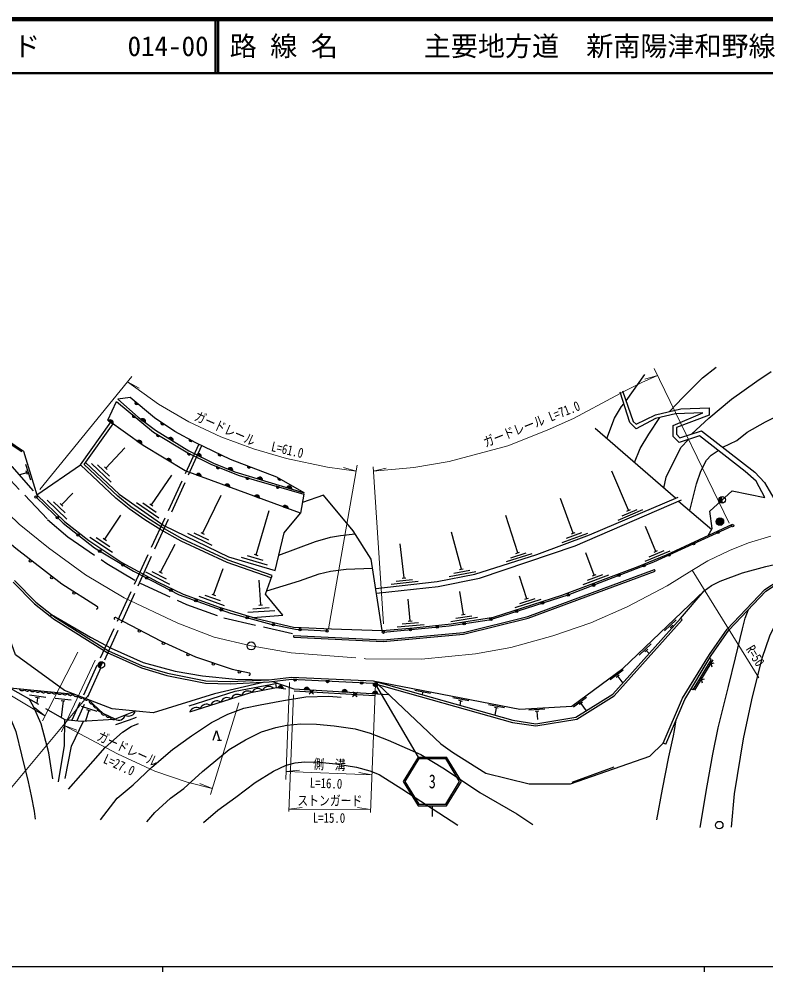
# Model space of a CAD drawing. Units: millimetres at full size, sheet at 1:1000; details may follow other scales. Extents: x 40000 to 680000, y 20000 to 380000.
# Drawn here: x 141476 to 279441, y 204000 to 380000 of the extents above; entities that cross this region are included whole.
import ezdxf
from ezdxf.enums import TextEntityAlignment as Align

# ---------------------------------------------------------------- set-up
doc = ezdxf.new("R2010")
doc.units = ezdxf.units.MM
doc.header["$LTSCALE"] = 1000
doc.linetypes.add('CHAIN', pattern=[18.5, 12, -1.5, 3.5, -1.5])
doc.linetypes.add('DASHED', pattern=[7.5, 6, -1.5])
for name, color, linetype, lineweight in [('M-BGD', 7, 'Continuous', 25), ('M-BMK', 2, 'CHAIN', 13), ('M-BMK-SRVR', 3, 'Continuous', 25), ('M-STR-HTXT', 7, 'Continuous', 13), ('M-STR-STRC', 7, 'Continuous', 25), ('M-TTL', 2, 'Continuous', 140), ('M-TTL-BAND', 7, 'Continuous', 25), ('M-TTL-LINE', 7, 'Continuous', 50)]:
    doc.layers.add(name, color=color, linetype=linetype, lineweight=lineweight)
doc.layers.add('M-TTL-TXT', color=7, linetype='Continuous')
doc.styles.add('ＭＳ ゴシック', font='')
doc.styles.get('ＭＳ ゴシック').set_extended_font_data('MS Gothic')

msp = doc.modelspace()

# ---------------------------------------------------------------- hatches: boundary and pattern name
at = {"layer": 'M-BGD'}
for points in [[(162910, 309296), (163390, 308895, -0.84072)], [(162446, 306895), (162928, 306495, -0.84072)], [(158022, 305814, -0.82183), (158829, 305240)], [(163988, 306058, -0.82183), (164786, 305470)], [(167686, 305521), (168207, 305175, -0.84072)], [(166883, 303339), (167419, 303017, -0.84072)], [(169085, 302572, -0.82183), (169925, 302048)], [(163322, 302038, -0.82183), (164129, 301463)], [(172876, 302394), (173425, 302096, -0.84072)], [(172587, 299902), (173148, 299623, -0.84072)], [(174236, 299537, -0.82183), (175124, 299098)], [(178228, 299740), (178792, 299468, -0.84072)], [(168697, 298676, -0.82183), (169546, 298164)], [(183625, 297461), (184211, 297239, -0.84072)], [(174202, 295828, -0.82183), (175131, 295485)], [(177945, 297342), (178529, 297115, -0.84072)], [(180054, 296908, -0.82183), (180973, 296538)], [(179486, 293879, -0.82183), (180415, 293536)], [(183373, 295352), (183974, 295177, -0.84072)], [(185489, 295124, -0.82183), (186437, 294835)], [(189307, 295278), (189848, 294964, -0.84072)], [(188976, 293716), (189577, 293541, -0.84072)], [(190901, 293473, -0.82183), (191849, 293183)], [(184992, 291847, -0.82183), (185921, 291504)], [(271261, 291791, 0.41421), (270758, 291107, 0.41421), (271441, 290604)], [(190238, 289912, -0.82183), (191168, 289569)], [(271631, 287191, -0.41421), (270931, 286491, -0.41421), (270231, 287191, -1)], [(156930, 261247, 0.41421), (156132, 260959, 0.41421), (156421, 260161)], [(192147, 258056), (192772, 258027, -0.84072)], [(198172, 257769), (198797, 257739, -0.84072)], [(204461, 257470), (205086, 257440, -0.84072)], [(189295, 256512, -0.82183), (190275, 256363)], [(194113, 256172, -0.82183), (195103, 256114)], [(201121, 255763, -0.82183), (202111, 255705)], [(206781, 255433, -0.82183), (207770, 255375)]]:
    msp.add_hatch(color=256, dxfattribs=at).paths.add_polyline_path(points)
at = {"layer": 'M-STR-STRC'}
msp.add_hatch(color=256, dxfattribs=at).paths.add_polyline_path([(207005, 256847, -1), (207680, 257276, -0.41421), (207557, 256724, -0.41421)])

# ---------------------------------------------------------------- linework, layer by layer
at = {"layer": 'M-BGD'}
for p, q in [((253613, 309489), (257092, 314340)), ((163390, 308895), (162910, 309296)), ((162928, 306495), (162446, 306895)), ((158022, 305814), (158829, 305240)), ((163988, 306058), (164786, 305470)), ((168207, 305175), (167686, 305521)), ((167419, 303017), (166883, 303339)), ((262709, 291482), (247921, 304375)), ((141962, 300078), (139476, 301758)), ((163322, 302038), (164129, 301463)), ((169085, 302572), (169925, 302048)), ((173425, 302096), (172876, 302394)), ((157487, 297066), (161035, 300817)), ((173148, 299623), (172587, 299902)), ((174236, 299537), (175124, 299098)), ((178792, 299468), (178228, 299740)), ((143632, 294860), (142755, 297729)), ((144786, 292110), (152838, 297685)), ((154847, 297912), (158479, 294476)), ((155985, 297661), (158165, 295599)), ((168697, 298676), (169546, 298164)), ((184211, 297239), (183625, 297461)), ((142906, 296207), (141533, 295787)), ((143009, 295872), (142804, 296542)), ((157233, 297307), (157742, 296826)), ((165912, 290285), (169710, 295730)), ((174202, 295828), (175131, 295485)), ((178529, 297115), (177945, 297342)), ((180054, 296908), (180973, 296538)), ((254072, 289263), (250996, 296468)), ((183974, 295177), (183373, 295352)), ((185489, 295124), (186437, 294835)), ((189848, 294964), (189307, 295278)), ((149328, 290251), (151404, 292417)), ((179486, 293879), (180415, 293536)), ((189577, 293541), (188976, 293716)), ((190901, 293473), (191849, 293183)), ((146693, 291114), (150303, 287655)), ((147830, 290855), (149996, 288780)), ((149076, 290493), (149581, 290008)), ((163175, 290731), (167276, 287870)), ((164338, 290651), (166799, 288935)), ((165625, 290485), (166199, 290085)), ((175356, 285002), (178789, 292052)), ((184992, 291847), (185921, 291504)), ((243855, 285040), (241469, 291459)), ((263314, 290980), (269431, 285728)), ((271441, 290604), (271261, 291791)), ((185245, 281042), (187658, 289253)), ((190238, 289912), (191168, 289569)), ((252126, 287453), (256725, 289416)), ((252869, 288260), (255628, 289438)), ((253750, 289125), (254394, 289400)), ((157316, 283911), (160267, 288362)), ((233599, 281397), (231415, 288288)), ((175041, 285155), (175671, 284848)), ((223198, 278368), (221378, 285203)), ((242606, 284096), (245418, 285141)), ((243527, 284918), (244183, 285162)), ((259088, 281679), (257182, 286277)), ((154569, 284293), (158736, 281530)), ((155734, 284240), (158234, 282582)), ((157024, 284105), (157607, 283718)), ((172583, 285017), (177079, 282828)), ((173745, 285119), (176442, 283805)), ((241825, 283326), (246512, 285068)), ((167604, 277811), (170291, 283016)), ((212587, 276777), (211852, 283095)), ((257124, 279890), (261742, 281805)), ((257875, 280689), (260646, 281838)), ((258765, 281545), (259412, 281813)), ((182508, 280596), (187305, 279186)), ((183637, 280890), (186515, 280044)), ((184909, 281141), (185581, 280944)), ((231488, 279784), (236254, 281294)), ((232305, 280515), (235165, 281421)), ((233266, 281291), (233933, 281503)), ((247733, 277286), (246196, 281405)), ((177424, 273661), (179169, 278521)), ((221810, 277644), (224756, 278209)), ((222855, 278302), (223542, 278434)), ((258988, 278049), (258884, 278331)), ((164832, 277891), (169275, 275598)), ((165996, 277966), (168662, 276590)), ((167293, 277972), (167915, 277651)), ((186124, 271790), (185821, 276381)), ((211150, 276157), (214129, 276504)), ((212240, 276737), (212935, 276818)), ((220913, 277013), (225823, 277955)), ((235248, 272935), (233896, 277131)), ((245705, 275569), (250390, 277317)), ((246485, 276340), (249296, 277389)), ((247405, 277164), (248061, 277408)), ((210208, 275594), (215175, 276172)), ((174666, 273376), (179372, 271687)), ((175810, 273603), (178634, 272589)), ((177095, 273779), (177754, 273543)), ((213730, 268845), (213382, 272867)), ((223561, 270007), (222871, 274270)), ((233145, 271311), (237904, 272846)), ((233959, 272046), (236814, 272967)), ((234915, 272828), (235582, 273042)), ((263668, 269291), (268041, 274399)), ((184666, 271092), (187660, 271290)), ((185774, 271767), (186473, 271813)), ((147462, 270025), (147216, 269710)), ((183708, 270428), (188697, 270757)), ((221237, 268719), (226173, 269518)), ((222152, 269323), (225114, 269802)), ((223215, 269951), (223906, 270063)), ((263966, 269024), (263668, 269291)), ((211317, 267733), (216299, 268165)), ((212275, 268267), (215264, 268527)), ((213382, 268815), (214079, 268876)), ((262872, 269047), (260703, 266975)), ((262248, 268036), (261741, 267553)), ((261995, 267794), (262166, 267615)), ((192212, 265836), (192227, 266136)), ((258222, 264606), (256053, 262534)), ((257598, 263595), (257092, 263111)), ((257345, 263353), (257862, 262812)), ((156421, 260161), (156930, 261247)), ((269303, 261720), (265939, 256128)), ((266334, 256015), (269700, 261673)), ((268693, 260805), (269852, 261100)), ((269303, 261720), (269006, 261899)), ((269126, 261523), (269419, 260370)), ((253091, 259729), (250676, 257949)), ((252343, 258805), (251780, 258390)), ((189049, 256550), (188918, 257255)), ((192772, 258027), (192147, 258056)), ((198797, 257739), (198172, 257769)), ((205086, 257440), (204461, 257470)), ((252062, 258598), (252975, 257359)), ((266924, 257831), (268083, 258126)), ((267357, 258549), (267650, 257396)), ((151788, 255250), (139860, 256424)), ((189049, 256550), (190759, 256289)), ((189295, 256512), (190275, 256363)), ((192321, 255911), (207108, 255086)), ((194113, 256172), (195103, 256114)), ((195038, 255342), (195924, 256135)), ((195874, 255291), (195077, 256182)), ((201121, 255763), (202111, 255705)), ((203097, 254893), (203983, 255686)), ((203934, 254841), (203136, 255733)), ((206781, 255433), (207770, 255375)), ((217502, 255413), (214556, 255978)), ((216029, 255695), (215934, 255202)), ((265939, 256128), (265642, 256306)), ((146405, 254717), (143436, 255145)), ((145224, 254584), (144531, 254684)), ((144878, 254634), (144731, 253617)), ((151124, 254173), (148146, 254535)), ((149599, 254056), (149231, 251024)), ((149946, 254014), (149251, 254098)), ((224572, 254057), (221626, 254622)), ((223386, 253979), (222699, 254111)), ((223043, 254045), (222888, 253240)), ((246278, 254707), (243864, 252927)), ((245531, 253783), (244967, 253368)), ((245249, 253576), (246224, 252253)), ((155883, 252133), (153014, 253008)), ((154361, 252283), (153773, 250359)), ((154695, 252181), (154026, 252386)), ((231157, 252794), (228211, 253359)), ((229971, 252716), (229284, 252848)), ((229627, 252782), (229365, 251413)), ((238626, 252519), (235631, 252348)), ((237495, 252154), (236796, 252114)), ((237145, 252134), (237231, 250636)), ((178136, 246795), (178889, 246795)), ((260941, 246078), (260481, 246274)), ((243638, 239078), (251422, 241909))]:
    msp.add_line(p, q, dxfattribs=at)
at = {"layer": 'M-BGD', "linetype": 'DASHED'}
for p, q in [((174660, 301457), (151226, 250494)), ((175194, 301200), (152159, 250400))]:
    msp.add_line(p, q, dxfattribs=at)
at = {"layer": 'M-BGD'}
for points in [[(106466, 325091), (124305, 309006), (127744, 310049), (142312, 300204), (144786, 292110), (149888, 287221), (154360, 283712), (160484, 279650), (167033, 276072), (171816, 273761), (178431, 271387), (185331, 269253), (192170, 267683), (199177, 267361), (208528, 267039), (214396, 267548), (221304, 268274), (229107, 269537), (241760, 273616), (255837, 278870), (261045, 281029), (273254, 286690)], [(271462, 300909), (274073, 302187), (275942, 303684), (279337, 305632), (282605, 307285), (287949, 309516), (291219, 310940), (295525, 312369), (299386, 313530), (303542, 314543), (313372, 316876)], [(261608, 307516), (264090, 310076), (267722, 313706), (270254, 315674)], [(265774, 303392), (268879, 306301), (273093, 309774), (277736, 313088), (280390, 314893)], [(268792, 284621), (269528, 285895), (269074, 289134), (273198, 292871), (279209, 291643), (277615, 294645), (275632, 296405), (267184, 303009), (263424, 301779), (262304, 302917), (262308, 304943), (267766, 307293), (262743, 307112), (259062, 306225), (255448, 304323), (254324, 305473), (252496, 311094)], [(252969, 311352), (254929, 305685), (255476, 305157), (259067, 306903), (263734, 308030), (268936, 308168), (268936, 306834), (262912, 304539), (262912, 303316), (263529, 302681), (267566, 303959), (277362, 296291), (279168, 294429), (280919, 291459)], [(193487, 288713), (172183, 296573), (164414, 301259), (157893, 305906), (159475, 309359)], [(159475, 309359), (166335, 303669), (172635, 299878), (177005, 297708), (182131, 295715), (194064, 292231), (193487, 288713)], [(250027, 302539), (251451, 306264), (252767, 308468), (253198, 308937)], [(255149, 298074), (256199, 300693), (257791, 303339), (259851, 306415)], [(188071, 276769), (179894, 279598), (171398, 283536), (167680, 285646), (164729, 287529), (161803, 289531), (159360, 291517), (152838, 297685), (158425, 305527)], [(188236, 277246), (180083, 280067), (171629, 283986), (167941, 286079), (165007, 287950), (162106, 289936), (159693, 291897), (153504, 297750), (158837, 305234)], [(260560, 293355), (261024, 295390), (263693, 300874), (265161, 302347)], [(265372, 289213), (266596, 294159), (267385, 296485), (268461, 298504), (269345, 299423), (270643, 300305)], [(153762, 298112), (159990, 292222), (168250, 286459), (180161, 280660), (188772, 278130), (190462, 285125), (193487, 288713)], [(186812, 257515), (177601, 255347), (166270, 251861), (158649, 252621), (149869, 255985), (140847, 262573), (133818, 282077), (125570, 295514)], [(144610, 291714), (149623, 286861), (155394, 282312), (162592, 278036), (171071, 273671), (180532, 270274), (187992, 268259), (192521, 267285), (198354, 266996)], [(208528, 267039), (206526, 280266), (203206, 285461), (197704, 292065), (193817, 290721)], [(207352, 274808), (218687, 276128), (225670, 277468), (237120, 281097), (246876, 284723), (263213, 291697)], [(207479, 273971), (218874, 275185), (226501, 276725), (244204, 282721), (263831, 291204)], [(133194, 288742), (140899, 282269), (149374, 275682), (155944, 271476)], [(208782, 266764), (220950, 267902), (228336, 269047), (230787, 269797), (242937, 273646), (258744, 279730), (273267, 286421)], [(189460, 280979), (196263, 283494), (199032, 284320), (200875, 284616), (203567, 284896)], [(260941, 246078), (264465, 254350), (269321, 262423), (272590, 267097), (279449, 274301), (287943, 279928), (291183, 280744), (294834, 281641), (298203, 282132), (302110, 282443), (311468, 282154), (323177, 281739), (331256, 281179), (336277, 280510), (340558, 279729), (346712, 278023), (360343, 274310), (365437, 273394), (370702, 272764), (371655, 272706)], [(115115, 279915), (116721, 278855), (117914, 277493), (120219, 275329), (124179, 272062), (127708, 268580), (131463, 264359), (133183, 262178), (134859, 259633), (137814, 254959), (139497, 251650), (140857, 248407), (141941, 244105), (143175, 239130), (143704, 236528), (144288, 233666), (144434, 232201)], [(206883, 257755), (233998, 252555), (243597, 253103), (253006, 260039), (268041, 274399), (269375, 275372), (270974, 276162), (275140, 277699), (279404, 278899), (283430, 279824), (285640, 280162), (286614, 280186), (287680, 280122)], [(260481, 246274), (264019, 254580), (268984, 262644), (272304, 267333), (279265, 274619), (287680, 280122)], [(187226, 274379), (193305, 276212), (196934, 277531), (198982, 277994), (201879, 278371), (206778, 278605)], [(192227, 266136), (208709, 265350), (223553, 266702), (235440, 269637), (258884, 278331)], [(184649, 269464), (190229, 269897), (187017, 273786), (188236, 277246)], [(192212, 265836), (208715, 265050), (223603, 266405), (235529, 269350), (258988, 278049)], [(273059, 230734), (273610, 236881), (275302, 247026), (276847, 254239), (278718, 261963), (280189, 266055), (282397, 270691), (283268, 272144)], [(147216, 269710), (147856, 269210), (157779, 262977), (164083, 260163), (168778, 258774), (175902, 257365), (180482, 257221), (187680, 257555), (191801, 258073), (206819, 257357), (232610, 250082), (236962, 249446), (244488, 250702), (251402, 255005), (263966, 269024)], [(147462, 270025), (148086, 269538), (157968, 263331), (164222, 260539), (168874, 259163), (175948, 257764), (180479, 257621), (187645, 257954), (191786, 258474), (206883, 257755), (232693, 250474), (236958, 249850), (244344, 251083), (251143, 255314), (263668, 269291)], [(147462, 270025), (154663, 265835), (158481, 263808), (164414, 261155), (170306, 259557), (175379, 258688), (181455, 258064), (187645, 257954)], [(159373, 269474), (167610, 265183), (174042, 262226), (180827, 259952), (184026, 259238)], [(267297, 230686), (268553, 238382), (269610, 244216), (270595, 249110), (272499, 256698), (273823, 261997), (275106, 267400), (275629, 269321), (276237, 270926)], [(172915, 253176), (181380, 255858), (189228, 257312)], [(188292, 257632), (192249, 256281), (209742, 255260)], [(207823, 257074), (219395, 246135), (221529, 244605), (227681, 240744), (235713, 238717), (243334, 238717), (257977, 243860), (260481, 246274)], [(173032, 252014), (184294, 255597), (189049, 256550)], [(147725, 239698), (146953, 244477), (145548, 249820), (144148, 253040), (143344, 254416)], [(162950, 252192), (159241, 250678), (157039, 251710), (154259, 254303)], [(156520, 232106), (159614, 236073), (162561, 238555), (165994, 241850), (169831, 245089), (173316, 247624), (177004, 250044), (180072, 251637), (183017, 252734), (186002, 253315), (190309, 254146), (194474, 254824), (198728, 254907), (200975, 254771)], [(148772, 239114), (149896, 245852), (149923, 250626)], [(150006, 239732), (151161, 245708), (153399, 250337)], [(159354, 249684), (161857, 250544), (163177, 251040)], [(259257, 232117), (260305, 237738), (261489, 243723), (262383, 247591), (262530, 248602), (262863, 250590)], [(150639, 237745), (155169, 242925), (157398, 245477), (160610, 248307), (162192, 249329), (163536, 249895)], [(165109, 231741), (166528, 233475), (169459, 236115), (171895, 237895), (175381, 241027), (180314, 245066), (183295, 246886), (186268, 248372), (188919, 249172), (190932, 249579), (193522, 249815), (196416, 249756), (199706, 249483), (203570, 248916), (206311, 248112), (209650, 246818), (215687, 244163), (220082, 241531), (226612, 237147), (233395, 233230), (236401, 231217)], [(177349, 246795), (177931, 248577), (178514, 246795)], [(175538, 231632), (178189, 233859), (181541, 236284), (185095, 239000), (188458, 241065), (190832, 242169), (192473, 242628), (194182, 242829), (196927, 242738), (200017, 242427), (203790, 241852), (206254, 241175), (208000, 240442), (212152, 237850), (222507, 231101)]]:
    msp.add_lwpolyline(points, dxfattribs=at)
msp.add_lwpolyline([(159747, 309773), (163466, 306443), (166682, 304072), (172851, 300222), (177364, 297992), (181345, 296389), (194122, 292490), (189120, 295385), (180552, 298621), (174137, 301709), (170226, 303835), (166477, 306323), (161973, 310076)], close=True, dxfattribs=at)
at = {"layer": 'M-BGD', "linetype": 'DASHED'}
for points in [[(124305, 309006), (137398, 297488), (146757, 287585), (150457, 284354), (157714, 279454), (163856, 275799), (172419, 271841), (179318, 269400), (191987, 266530)], [(126713, 309736), (137099, 300300), (140134, 297368), (144786, 292110)], [(140365, 276019), (144321, 271971), (147216, 269710)], [(140652, 276299), (144589, 272270), (147462, 270025)], [(139860, 256424), (149923, 250626), (153012, 250315), (159241, 250678)]]:
    msp.add_lwpolyline(points, dxfattribs=at)
at = {"layer": 'M-BGD'}
for centre, radius in [((144610, 291714), 225), ((271351, 291198), 600), ((148552, 287898), 225), ((270931, 287191), 700), ((270605, 285195), 225), ((273267, 286421), 225), ((152379, 284689), 225), ((156392, 281719), 225), ((266064, 283103), 225), ((143568, 279910), 225), ((261523, 281010), 225), ((160690, 279165), 225), ((256933, 279033), 225), ((147516, 276842), 225), ((165071, 276759), 225), ((252267, 277237), 225), ((169517, 274471), 225), ((247600, 275441), 225), ((151611, 273983), 225), ((242934, 273645), 225), ((174132, 272572), 225), ((178838, 270883), 225), ((238167, 272135), 225), ((183621, 269440), 225), ((228628, 269136), 225), ((233401, 270625), 225), ((188454, 268159), 225), ((218739, 267695), 225), ((223696, 268328), 225), ((163704, 266964), 225), ((193360, 267243), 225), ((198354, 266996), 225), ((208782, 266764), 225), ((213761, 267230), 225), ((168153, 264685), 225), ((172696, 262597), 225), ((156676, 260704), 600), ((177382, 260869), 225), ((182163, 259424), 225), ((270808, 231114), 700)]:
    msp.add_circle(centre, radius, dxfattribs=at)
for centre, radius, start, end in [((163185, 309137), 318, 150.08896, 310.3067), ((162722, 306737), 318, 150.21646, 310.43419), ((158369, 305447), 505, 335.6997, 133.35789), ((164329, 305685), 505, 334.77133, 132.42952), ((167976, 305393), 318, 156.3146, 316.53233), ((167179, 303225), 318, 158.85305, 319.07078), ((169453, 302227), 505, 339.20174, 136.85993), ((163668, 301671), 505, 335.6997, 133.35789), ((173177, 302293), 318, 161.3651, 321.58283), ((172892, 299811), 318, 163.48413, 323.70186), ((174637, 299230), 505, 344.87335, 142.53154), ((178534, 299653), 318, 164.18849, 324.40623), ((169071, 298336), 505, 340.07112, 137.72931), ((183937, 297401), 318, 169.20402, 329.42175), ((174633, 295565), 505, 350.91937, 148.57756), ((178257, 297280), 318, 168.64303, 328.86077), ((180477, 296633), 505, 349.2359, 146.89409), ((179917, 293616), 505, 350.91937, 148.57756), ((183689, 295317), 318, 173.61702, 333.83476), ((185935, 294886), 505, 354.20211, 151.8603), ((189605, 295168), 318, 159.82258, 320.04031), ((189292, 293681), 318, 173.61702, 333.83476), ((191346, 293234), 505, 354.20211, 151.8603), ((185423, 291584), 505, 350.91937, 148.57756), ((190669, 289648), 505, 350.91937, 148.57756), ((155822, 271287), 225, 237.37086, 57.37086), ((159269, 269274), 225, 62.48305, 242.48305), ((183977, 259018), 225, 257.41197, 77.41197), ((192462, 258096), 318, 187.16255, 347.38028), ((198487, 257809), 318, 187.16255, 347.38028), ((204776, 257509), 318, 187.16255, 347.38028), ((142011, 256589), 625, 211.2498, 317.51001), ((143006, 256491), 625, 211.2498, 317.51001), ((144001, 256393), 625, 211.2498, 317.51001), ((144996, 256295), 625, 211.2498, 317.51001), ((145991, 256197), 625, 211.2498, 317.51001), ((146986, 256099), 625, 211.2498, 317.51001), ((147982, 256001), 625, 211.2498, 317.51001), ((148977, 255904), 625, 211.2498, 317.51001), ((149972, 255806), 625, 211.2498, 317.51001), ((150967, 255708), 625, 211.2498, 317.51001), ((152010, 255514), 625, 201.39364, 307.65384), ((181836, 254028), 1250, 54.52031, 160.78051), ((183742, 254634), 1250, 53.27705, 160.78051), ((185617, 255097), 1250, 48.20158, 154.46179), ((187578, 255490), 1250, 48.20158, 154.46179), ((189770, 256341), 505, 2.48726, 160.14545), ((194602, 256046), 505, 7.83074, 165.48893), ((201610, 255637), 505, 7.83074, 165.48893), ((207270, 255306), 505, 7.83074, 165.48893), ((152993, 255190), 625, 195.90209, 302.1623), ((153927, 254832), 625, 195.90209, 302.1623), ((155036, 254092), 625, 173.85831, 280.11852), ((155767, 253409), 625, 173.85831, 280.11852), ((176118, 252208), 1250, 54.52031, 160.78051), ((178024, 252815), 1250, 54.52031, 160.78051), ((179930, 253421), 1250, 54.52031, 160.78051), ((156498, 252727), 625, 173.85831, 280.11852), ((157147, 251999), 550, 168.12914, 300.93916), ((161741, 252509), 1250, 239.0773, 345.33751), ((174212, 251602), 1250, 54.52031, 160.78051), ((158042, 251654), 625, 191.75024, 298.01044), ((158947, 251229), 625, 191.75024, 298.01044), ((159883, 251758), 1257, 239.23306, 345.18176)]:
    msp.add_arc(centre, radius, start, end, dxfattribs=at)
at = {"layer": 'M-BMK'}
msp.add_lwpolyline([(103916, 321915), (135725, 292198), (141527, 286710), (146896, 282316), (153743, 277364), (160873, 273109), (170799, 268411), (177546, 265859), (184353, 264218), (191749, 262956), (205446, 261852), (215824, 261753), (225820, 262771), (232312, 263925), (240077, 266061), (247068, 268493), (253810, 271437), (261192, 275323), (265744, 278141), (268681, 279925), (272684, 281840), (276199, 283249), (280323, 284489)], dxfattribs=at)
at = {"layer": 'M-BMK-SRVR'}
msp.add_circle((184353, 264218), 750, dxfattribs=at)
at = {"layer": 'M-STR-HTXT'}
for p, q in [((272661, 286888), (258807, 315472)), ((145285, 293126), (162322, 313996)), ((259435, 314176), (257072, 313509)), ((161489, 312975), (163664, 311837)), ((198667, 267384), (203939, 297626)), ((203745, 296511), (201380, 297170)), ((208809, 268286), (206857, 297307)), ((206912, 296488), (209302, 297049)), ((278119, 258321), (265818, 278187)), ((145780, 250374), (152335, 263064)), ((149291, 248340), (155506, 261599)), ((191455, 257431), (190775, 239515)), ((207348, 257208), (206392, 233447)), ((191302, 233622), (192190, 255204)), ((154273, 255062), (134372, 231267)), ((176821, 236754), (182072, 253712)), ((146267, 251316), (144357, 252858)), ((149830, 249490), (152140, 248657)), ((190832, 241014), (193275, 241257)), ((190832, 241014), (206670, 240376)), ((206670, 240376), (204255, 240815)), ((177164, 237862), (174900, 238812)), ((191320, 234065), (193753, 234396)), ((206414, 234001), (203984, 234353)), ((191320, 234065), (206414, 234001))]:
    msp.add_line(p, q, dxfattribs=at)
for points in [[(206912, 296488), (214404, 297170), (220929, 298272), (231779, 301168), (239057, 304044), (243920, 306194), (251734, 310425), (253695, 311475), (256531, 312897), (259435, 314176)], [(161489, 312975), (167234, 308860), (172859, 305618), (178749, 302830), (184757, 300619), (190858, 298831), (198479, 297210), (203745, 296511)], [(117278, 269687), (130315, 260866), (146267, 251316)], [(149830, 249490), (159668, 244295), (166586, 241114), (172552, 239078), (177164, 237862)]]:
    msp.add_lwpolyline(points, dxfattribs=at)
at = {"layer": 'M-STR-STRC'}
for p, q in [((207342, 257061), (215175, 243698)), ((215175, 243698), (212412, 239198)), ((215343, 243398), (212764, 239198)), ((215175, 243698), (220448, 243698)), ((215343, 243398), (220280, 243398)), ((222859, 239198), (220280, 243398)), ((223212, 239198), (220448, 243698)), ((212412, 239198), (215175, 234698)), ((212764, 239198), (215343, 234998)), ((220280, 234998), (222859, 239198)), ((220448, 234698), (223212, 239198)), ((215175, 234698), (220448, 234698)), ((215343, 234998), (220280, 234998)), ((217812, 234698), (217812, 232698))]:
    msp.add_line(p, q, dxfattribs=at)
msp.add_circle((207342, 257061), 400, dxfattribs=at)
at = {"layer": 'M-TTL'}
msp.add_line((680000, 380000), (40000, 380000), dxfattribs=at)
at = {"layer": 'M-TTL-BAND'}
for p, q in [((40000, 205000), (579000, 205000)), ((168000, 205000), (168000, 204000)), ((268000, 205000), (268000, 204000))]:
    msp.add_line(p, q, dxfattribs=at)
at = {"layer": 'M-TTL-LINE'}
for p, q in [((177750, 380000), (177750, 370000)), ((178250, 380000), (178250, 370000)), ((40000, 370000), (680000, 370000))]:
    msp.add_line(p, q, dxfattribs=at)

# ---------------------------------------------------------------- texts
at = {"layer": 'M-STR-HTXT', "style": 'ＭＳ ゴシック', "width": 0.8}
for s, rotation, p in [('ガードレール L=71.0', 21.564, (236669, 303835)), ('ガードレール', 336.044, (178944, 303038)), ('L=61.0', 347.158, (190729, 299023)), ('R=50', 301.764, (276241, 261636)), ('ガードレール', 335.31, (160924, 243881)), ('L=27.0', 335.31, (159370, 240922)), ('側  溝', 357.695, (198757, 240843)), ('L=16.0', 357.695, (198127, 237398)), ('ストンガード', 359.758, (198868, 234182)), ('L=15.0', 359.758, (198721, 230996))]:
    msp.add_text(s, height=1833, rotation=rotation, dxfattribs=at).set_placement(p, align=Align.BOTTOM_CENTER)
at = {"layer": 'M-STR-STRC', "style": 'ＭＳ ゴシック', "width": 0.75}
msp.add_text('3', height=2566, dxfattribs=at).set_placement((217812, 239198), align=Align.MIDDLE_CENTER)
at = {"layer": 'M-TTL-TXT', "style": 'ＭＳ ゴシック'}
for s, p in [('図面コード', (120380, 375000)), ('014-00', (161521, 375000)), ('路 線 名', (180380, 375000)), ('主要地方道\u3000新南陽津和野線', (216234, 375000))]:
    msp.add_text(s, height=3666, dxfattribs=at).set_placement(p, align=Align.MIDDLE_LEFT)

doc.saveas('drawing.dxf')
